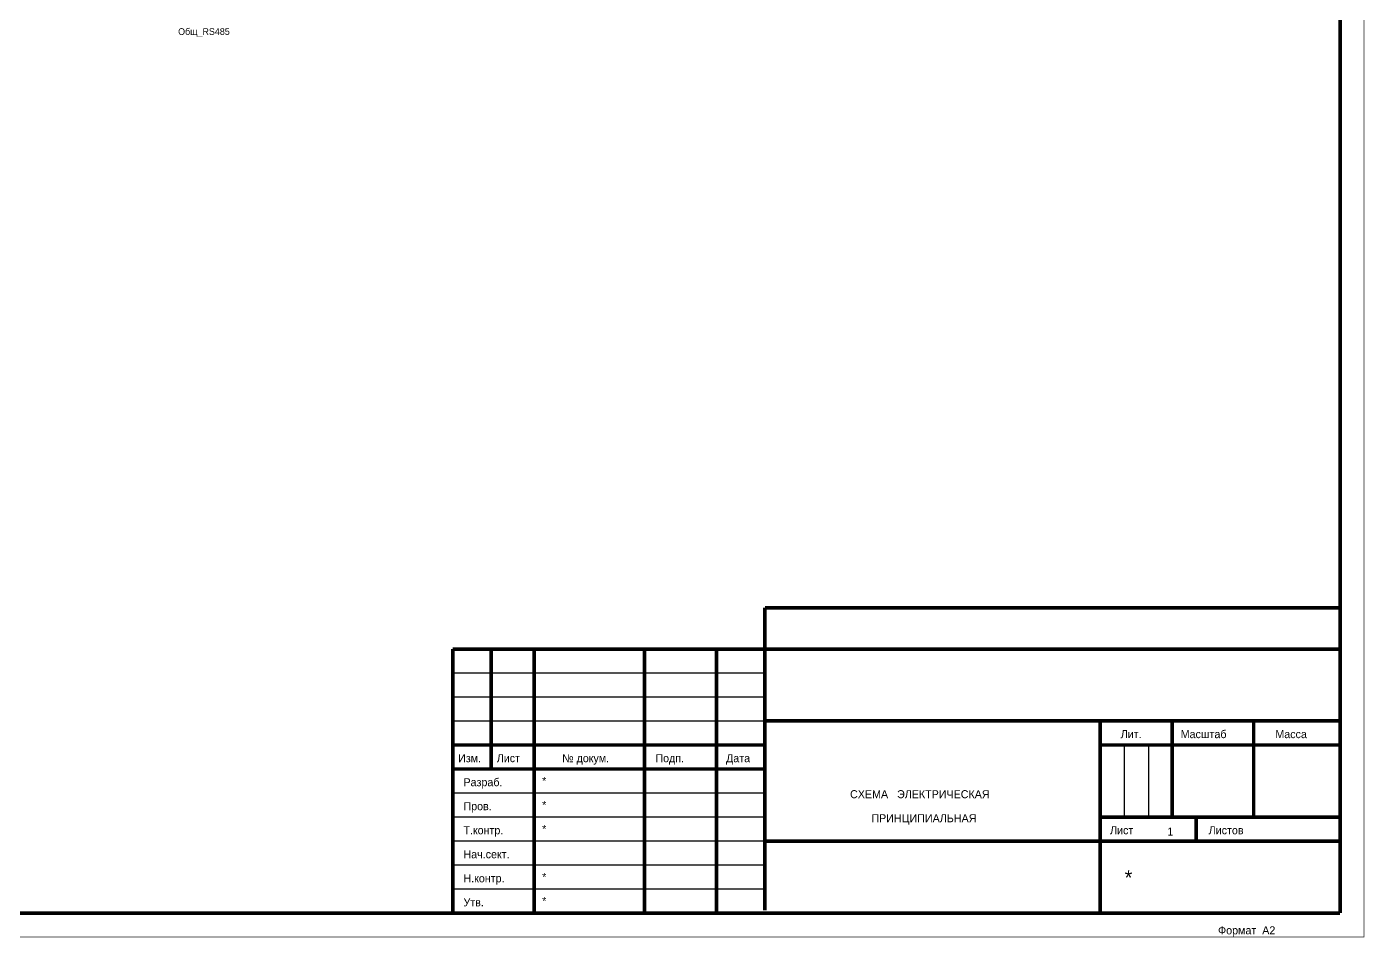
# Model space of a CAD drawing. Extents: x 0 to 594, y 0 to 420.
# Drawn here: x 315.2 to 593.9, y 0 to 189.6 of the extents above; entities that cross this region are included whole.
import ezdxf

# ---------------------------------------------------------------- set-up
doc = ezdxf.new("R2010")
doc.units = 0
doc.layers.add('SHEET', color=255, linetype='CONTINUOUS')

msp = doc.modelspace()

# ---------------------------------------------------------------- linework, layer by layer
at = {"layer": 'SHEET', "const_width": 0.0991}
msp.add_lwpolyline([(0.17, 420), (0.17, 0), (593.86, 0), (593.86, 420), (0.17, 420), (0.17, 420)], close=True, dxfattribs=at)
msp.add_lwpolyline([(0.17, 420), (0.17, 0), (593.86, 0), (593.86, 420), (0.17, 420), (0.17, 420)], close=True, dxfattribs=at)
at = {"layer": 'SHEET'}
for points, const_width in [([(588.89, 415), (588.89, 4.97)], 0.749), ([(469.01, 60.44), (469.01, 68.57)], 0.749), ([(469.01, 68.55), (588.86, 68.55)], 0.749), ([(403.96, 59.99), (403.96, 4.99)], 0.749), ([(588.86, 59.97), (403.96, 59.97)], 0.749), ([(411.95, 59.99), (411.95, 34.99)], 0.749), ([(420.95, 4.99), (420.95, 59.99)], 0.749), ([(443.94, 59.99), (443.94, 4.99)], 0.749), ([(458.92, 4.99), (458.92, 59.99)], 0.749), ([(469.01, 60.44), (469.01, 5.58)], 0.749), ([(403.96, 54.98), (468.92, 54.98)], 0.3), ([(403.96, 50), (468.92, 50)], 0.3), ([(468.92, 45), (403.96, 45)], 0.3), ([(468.94, 45), (588.86, 45)], 0.749), ([(538.89, 45), (538.89, 4.99)], 0.749), ([(553.89, 25), (553.89, 45)], 0.749), ([(570.87, 45), (570.87, 24.98)], 0.749), ([(403.96, 39.99), (468.92, 39.99)], 0.749), ([(588.86, 39.99), (538.89, 39.99)], 0.749), ([(543.9, 25), (543.9, 39.99)], 0.3), ([(548.99, 25), (548.99, 39.99)], 0.3), ([(468.92, 34.99), (403.96, 34.99)], 0.749), ([(403.96, 29.99), (468.92, 29.99)], 0.3), ([(468.92, 25), (403.96, 25)], 0.3), ([(588.86, 24.98), (538.89, 24.98)], 0.749), ([(558.89, 20), (558.89, 25)], 0.749), ([(403.96, 20), (468.92, 20)], 0.3), ([(588.86, 19.98), (468.94, 19.98)], 0.749), ([(468.92, 14.99), (403.96, 14.99)], 0.3), ([(403.96, 9.99), (468.92, 9.99)], 0.3), ([(8.16, 4.97), (588.89, 4.97)], 0.749)]:
    msp.add_lwpolyline(points, dxfattribs=dict(at, const_width=const_width))

# ---------------------------------------------------------------- texts
for s, height, p in [('Общ_RS485', 1.39, (346.73, 187.9)), ('Лит.', 1.668, (543.16, 41.42)), ('Масштаб', 1.668, (555.66, 41.42)), ('Масса', 1.668, (575.39, 41.42)), ('Изм.', 1.668, (405.08, 36.41)), ('Лист', 1.668, (413.13, 36.41)), ('№ докум.', 1.668, (426.75, 36.41)), ('Подп.', 1.668, (446.19, 36.41)), ('Дата', 1.668, (460.92, 36.41)), ('Разраб.', 1.668, (406.19, 31.41)), ('*', 1.67, (422.58, 31.69)), ('Пров.', 1.668, (406.19, 26.41)), ('*', 1.67, (422.58, 26.68)), ('СХЕМА   ЭЛЕКТРИЧЕСКАЯ', 1.6678, (486.76, 28.91)), ('ПРИНЦИПИАЛЬНАЯ', 1.6678, (491.2, 23.9)), ('Т.контр.', 1.668, (406.19, 21.4)), ('*', 1.67, (422.58, 21.68)), ('Лист', 1.668, (540.93, 21.4)), ('1', 1.67, (552.88, 21.13)), ('Листов', 1.668, (561.49, 21.4)), ('Нач.сект.', 1.668, (406.19, 16.4)), ('Н.контр.', 1.668, (406.19, 11.4)), ('*', 1.67, (422.58, 11.67)), ('*', 3.06, (543.99, 10.84)), ('Утв.', 1.668, (406.19, 6.39)), ('*', 1.67, (422.58, 6.67)), ('Формат  A2', 1.668, (563.44, 0.56))]:
    msp.add_text(s, height=height, dxfattribs=at).set_placement(p)

doc.saveas('drawing.dxf')
